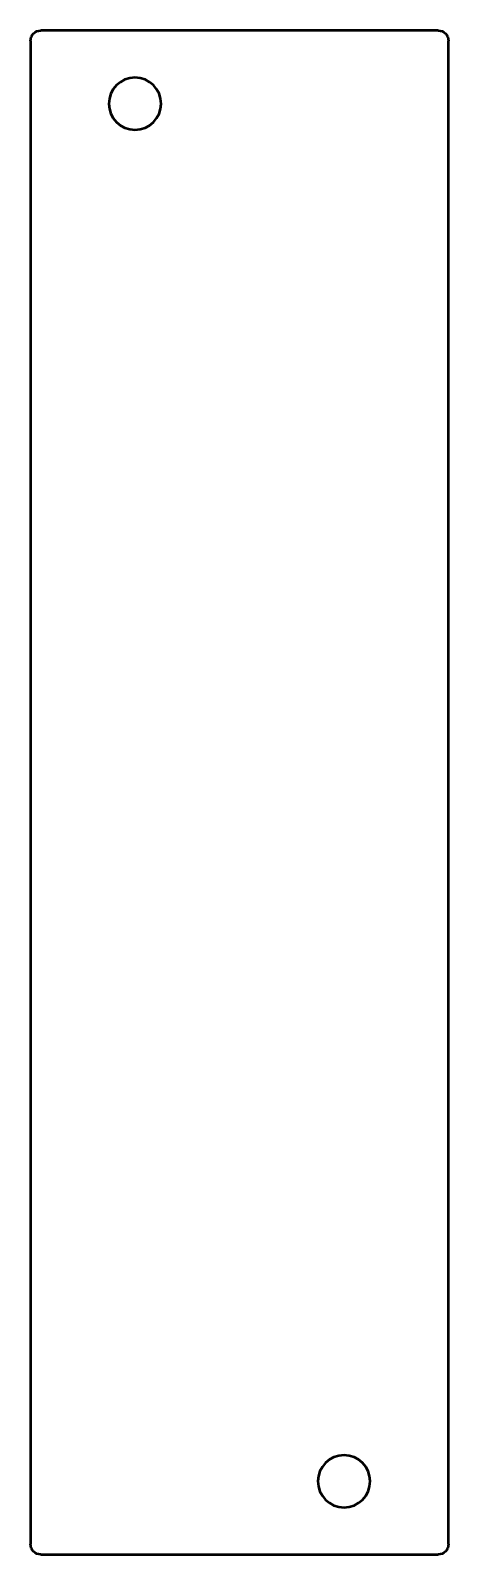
# Model space of a CAD drawing. Header units: millimetres. Extents: x 195 to 235, y 84 to 230.
import ezdxf

# ---------------------------------------------------------------- set-up
doc = ezdxf.new("R2010")
doc.units = ezdxf.units.MM
doc.header["$LTSCALE"] = 0.75
doc.layers.add('Visible', color=7, linetype='Continuous', lineweight=50)

msp = doc.modelspace()

# ---------------------------------------------------------------- linework, layer by layer
at = {"layer": 'Visible'}
for p, q in [((234.183356, 229.685574), (196.183356, 229.685574)), ((195.183356, 228.685574), (195.183356, 84.965574)), ((235.183356, 84.965574), (235.183356, 228.685574)), ((196.183356, 83.965574), (234.183356, 83.965574))]:
    msp.add_line(p, q, dxfattribs=at)
at = {"layer": 'Visible', "extrusion": (0, 0, -1)}
for centre in [(-205.183356, 222.685574), (-225.183356, 90.965574)]:
    msp.add_circle(centre, 2.5, dxfattribs=at)
for centre, start, end in [((-196.183356, 228.685574), 0, 90), ((-234.183356, 228.685574), 90, 180), ((-196.183356, 84.965574), 270, 0), ((-234.183356, 84.965574), 180, 270)]:
    msp.add_arc(centre, 1, start, end, dxfattribs=at)

doc.saveas('drawing.dxf')
